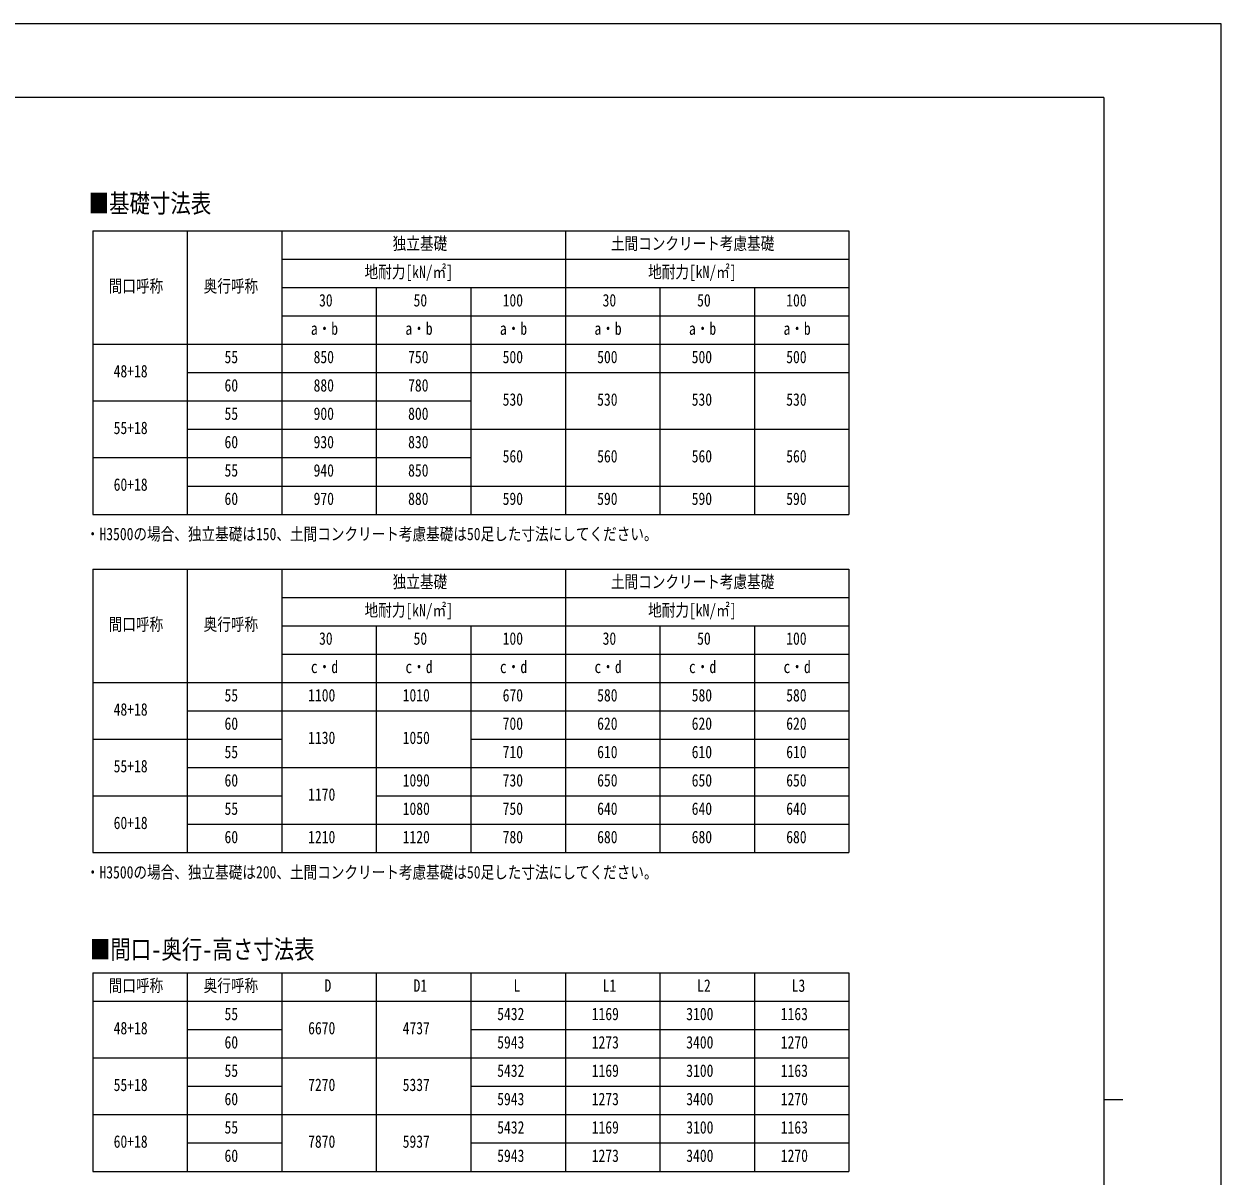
# Model space of a CAD drawing. Units: millimetres, scale not verified. Extents: x -16820 to 16820, y -11880 to 11880.
# Drawn here: x 4156 to 16820, y -310 to 11880 of the extents above; entities that cross this region are included whole.
import ezdxf
from ezdxf.enums import TextEntityAlignment as Align

# ---------------------------------------------------------------- set-up
doc = ezdxf.new("R2010")
doc.units = ezdxf.units.MM
doc.header["$LTSCALE"] = 50
doc.layers.add('0-1_TABLE1', color=7, linetype='Continuous', lineweight=18)
doc.layers.add('0-2_USER1', color=3, linetype='Continuous')
doc.layers.add('0-7_YKK_ZWAK', color=7, linetype='Continuous')
doc.styles.add('ＭＳ ゴシック', font='')
doc.styles.get('ＭＳ ゴシック').set_extended_font_data('MS Gothic')

msp = doc.modelspace()

# ---------------------------------------------------------------- linework, layer by layer
at = {"layer": '0-1_TABLE1'}
for p, q in [((4883.08, 9691), (12883.08, 9691)), ((4883.08, 9691), (4883.08, 6691)), ((5883.08, 9691), (5883.08, 6691)), ((6883.08, 9691), (6883.08, 6691)), ((9883.08, 9691), (9883.08, 6691)), ((12883.08, 9691), (12883.08, 6691)), ((6883.08, 9391), (12883.08, 9391)), ((6883.08, 9091), (12883.08, 9091)), ((7883.08, 9091), (7883.08, 6691)), ((8883.08, 9091), (8883.08, 6691)), ((10883.08, 9091), (10883.08, 6691)), ((11883.08, 9091), (11883.08, 6691)), ((6883.08, 8791), (12883.08, 8791)), ((4883.08, 8491), (12883.08, 8491)), ((5883.08, 8191), (12883.08, 8191)), ((4883.08, 7891), (8883.08, 7891)), ((5883.08, 7591), (12883.08, 7591)), ((4883.08, 7291), (8883.08, 7291)), ((5883.08, 6991), (12883.08, 6991)), ((4883.08, 6112), (12883.08, 6112)), ((4883.08, 6112), (4883.08, 3112)), ((5883.08, 6112), (5883.08, 3112)), ((6883.08, 6112), (6883.08, 3112)), ((9883.08, 6112), (9883.08, 3112)), ((12883.08, 6112), (12883.08, 3112)), ((6883.08, 5812), (12883.08, 5812)), ((6883.08, 5512), (12883.08, 5512)), ((7883.08, 5512), (7883.08, 3112)), ((8883.08, 5512), (8883.08, 3112)), ((10883.08, 5512), (10883.08, 3112)), ((11883.08, 5512), (11883.08, 3112)), ((6883.08, 5212), (12883.08, 5212)), ((4883.08, 4912), (12883.08, 4912)), ((5883.08, 4612), (12883.08, 4612)), ((4883.08, 4312), (6883.08, 4312)), ((8883.08, 4312), (12883.08, 4312)), ((5883.08, 4012), (12883.08, 4012)), ((4883.08, 3712), (6883.08, 3712)), ((7883.08, 3712), (12883.08, 3712)), ((5883.08, 3412), (12883.08, 3412)), ((4883.08, 1840), (12883.08, 1840)), ((4883.08, 1840), (4883.08, -260)), ((5883.08, 1840), (5883.08, -260)), ((6883.08, 1840), (6883.08, -260)), ((7883.08, 1840), (7883.08, -260)), ((8883.08, 1840), (8883.08, -260)), ((9883.08, 1840), (9883.08, -260)), ((10883.08, 1840), (10883.08, -260)), ((11883.08, 1840), (11883.08, -260)), ((12883.08, 1840), (12883.08, -260)), ((4883.08, 1540), (12883.08, 1540)), ((5883.08, 1240), (6883.08, 1240)), ((8883.08, 1240), (12883.08, 1240)), ((4883.08, 940), (12883.08, 940)), ((5883.08, 640), (6883.08, 640)), ((8883.08, 640), (12883.08, 640)), ((4883.08, 340), (12883.08, 340)), ((5883.08, 40), (6883.08, 40)), ((8883.08, 40), (12883.08, 40)), ((4883.08, -260), (12883.08, -260))]:
    msp.add_line(p, q, dxfattribs=at)
for points in [[(4883.08, 6691), (5883.08, 6691), (12883.08, 6691)], [(4883.08, 3112), (5883.08, 3112), (12883.08, 3112)]]:
    msp.add_lwpolyline(points, dxfattribs=at)
at = {"layer": '0-7_YKK_ZWAK'}
for p, q in [((15580.08, 11100), (-15619.92, 11100)), ((15580.08, 11100), (15580.08, -10100)), ((15580.08, 500), (15780.08, 500))]:
    msp.add_line(p, q, dxfattribs=at)
msp.add_lwpolyline([(-16820, -11880), (16820, -11880), (16820, 11880), (-16820, 11880)], close=True, dxfattribs=at)

# ---------------------------------------------------------------- texts
at = {"layer": '0-1_TABLE1', "style": 'ＭＳ ゴシック', "width": 0.8}
for s, p in [('独立基礎', (8056.68, 9451)), ('土間コンクリート考慮基礎', (10365.48, 9451)), ('地耐力[kN/㎡]', (7759.08, 9151)), ('地耐力[kN/㎡]', (10759.08, 9151)), ('間口呼称', (5051.88, 9001)), ('奥行呼称', (6056.68, 9001)), ('30', (7277.48, 8851)), ('50', (8277.48, 8851)), ('100', (9219.88, 8851)), ('30', (10277.48, 8851)), ('50', (11277.48, 8851)), ('100', (12219.88, 8851)), ('a・b', (7191.08, 8551)), ('a・b', (8191.08, 8551)), ('a・b', (9191.08, 8551)), ('a・b', (10191.08, 8551)), ('a・b', (11191.08, 8551)), ('a・b', (12191.08, 8551)), ('55', (6277.48, 8251)), ('850', (7219.88, 8251)), ('750', (8219.88, 8251)), ('500', (9219.88, 8251)), ('500', (10219.88, 8251)), ('500', (11219.88, 8251)), ('500', (12219.88, 8251)), ('48+18', (5104.68, 8101)), ('60', (6277.48, 7951)), ('880', (7219.88, 7951)), ('780', (8219.88, 7951)), ('530', (9219.88, 7801)), ('530', (10219.88, 7801)), ('530', (11219.88, 7801)), ('530', (12219.88, 7801)), ('55', (6277.48, 7651)), ('900', (7219.88, 7651)), ('800', (8219.88, 7651)), ('55+18', (5104.68, 7501)), ('60', (6277.48, 7351)), ('930', (7219.88, 7351)), ('830', (8219.88, 7351)), ('560', (9219.88, 7201)), ('560', (10219.88, 7201)), ('560', (11219.88, 7201)), ('560', (12219.88, 7201)), ('55', (6277.48, 7051)), ('940', (7219.88, 7051)), ('850', (8219.88, 7051)), ('60+18', (5104.68, 6901)), ('60', (6277.48, 6751)), ('970', (7219.88, 6751)), ('880', (8219.88, 6751)), ('590', (9219.88, 6751)), ('590', (10219.88, 6751)), ('590', (11219.88, 6751)), ('590', (12219.88, 6751)), ('独立基礎', (8056.68, 5872)), ('土間コンクリート考慮基礎', (10365.48, 5872)), ('地耐力[kN/㎡]', (7759.08, 5572)), ('地耐力[kN/㎡]', (10759.08, 5572)), ('間口呼称', (5051.88, 5422)), ('奥行呼称', (6056.68, 5422)), ('30', (7277.48, 5272)), ('50', (8277.48, 5272)), ('100', (9219.88, 5272)), ('30', (10277.48, 5272)), ('50', (11277.48, 5272)), ('100', (12219.88, 5272)), ('c・d', (7191.08, 4972)), ('c・d', (8191.08, 4972)), ('c・d', (9191.08, 4972)), ('c・d', (10191.08, 4972)), ('c・d', (11191.08, 4972)), ('c・d', (12191.08, 4972)), ('55', (6277.48, 4672)), ('1100', (7162.28, 4672)), ('1010', (8162.28, 4672)), ('670', (9219.88, 4672)), ('580', (10219.88, 4672)), ('580', (11219.88, 4672)), ('580', (12219.88, 4672)), ('48+18', (5104.68, 4522)), ('60', (6277.48, 4372)), ('700', (9219.88, 4372)), ('620', (10219.88, 4372)), ('620', (11219.88, 4372)), ('620', (12219.88, 4372)), ('1130', (7162.28, 4222)), ('1050', (8162.28, 4222)), ('55', (6277.48, 4072)), ('710', (9219.88, 4072)), ('610', (10219.88, 4072)), ('610', (11219.88, 4072)), ('610', (12219.88, 4072)), ('55+18', (5104.68, 3922)), ('60', (6277.48, 3772)), ('1090', (8162.28, 3772)), ('730', (9219.88, 3772)), ('650', (10219.88, 3772)), ('650', (11219.88, 3772)), ('650', (12219.88, 3772)), ('1170', (7162.28, 3622)), ('55', (6277.48, 3472)), ('1080', (8162.28, 3472)), ('750', (9219.88, 3472)), ('640', (10219.88, 3472)), ('640', (11219.88, 3472)), ('640', (12219.88, 3472)), ('60+18', (5104.68, 3322)), ('60', (6277.48, 3172)), ('1210', (7162.28, 3172)), ('1120', (8162.28, 3172)), ('780', (9219.88, 3172)), ('680', (10219.88, 3172)), ('680', (11219.88, 3172)), ('680', (12219.88, 3172)), ('間口呼称', (5051.88, 1600)), ('奥行呼称', (6056.68, 1600)), ('D', (7335.08, 1600)), ('D1', (8277.48, 1600)), ('L', (9335.08, 1600)), ('L1', (10277.48, 1600)), ('L2', (11277.48, 1600)), ('L3', (12277.48, 1600)), ('55', (6277.48, 1300)), ('5432', (9162.28, 1300)), ('1169', (10162.28, 1300)), ('3100', (11162.28, 1300)), ('1163', (12162.28, 1300)), ('48+18', (5104.68, 1150)), ('6670', (7162.28, 1150)), ('4737', (8162.28, 1150)), ('60', (6277.48, 1000)), ('5943', (9162.28, 1000)), ('1273', (10162.28, 1000)), ('3400', (11162.28, 1000)), ('1270', (12162.28, 1000)), ('55', (6277.48, 700)), ('5432', (9162.28, 700)), ('1169', (10162.28, 700)), ('3100', (11162.28, 700)), ('1163', (12162.28, 700)), ('55+18', (5104.68, 550)), ('7270', (7162.28, 550)), ('5337', (8162.28, 550)), ('60', (6277.48, 400)), ('5943', (9162.28, 400)), ('1273', (10162.28, 400)), ('3400', (11162.28, 400)), ('1270', (12162.28, 400)), ('55', (6277.48, 100)), ('5432', (9162.28, 100)), ('1169', (10162.28, 100)), ('3100', (11162.28, 100)), ('1163', (12162.28, 100)), ('60+18', (5104.68, -50)), ('7870', (7162.28, -50)), ('5937', (8162.28, -50)), ('60', (6277.48, -200)), ('5943', (9162.28, -200)), ('1273', (10162.28, -200)), ('3400', (11162.28, -200)), ('1270', (12162.28, -200))]:
    msp.add_text(s, height=132, dxfattribs=at).set_placement(p, align=Align.BOTTOM_LEFT)
at = {"layer": '0-2_USER1', "style": 'ＭＳ ゴシック', "width": 0.8}
for s, height, p in [('■基礎寸法表', 197.9, (4840.96, 9823.68)), ('・H3500の場合、独立基礎は150、土間コンクリート考慮基礎は50足した寸法にしてください。', 132, (4810.8, 6378.05)), ('・H3500の場合、独立基礎は200、土間コンクリート考慮基礎は50足した寸法にしてください。', 132, (4810.8, 2799.05)), ('■間口-奥行-高さ寸法表', 197.9, (4854.28, 1929.66))]:
    msp.add_text(s, height=height, dxfattribs=at).set_placement(p, align=Align.BOTTOM_LEFT)

doc.saveas('drawing.dxf')
